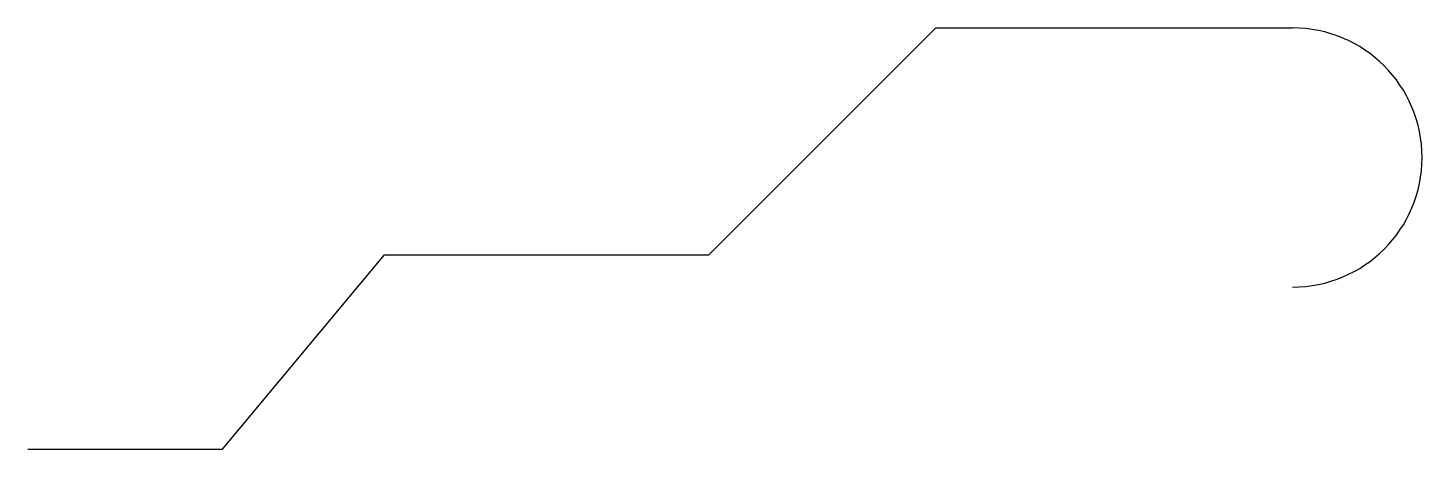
# Model space of a CAD drawing. Header units: metres. Extents: x 0 to 86, y 0 to 26.
import ezdxf

# ---------------------------------------------------------------- set-up
doc = ezdxf.new("R2010")
doc.units = ezdxf.units.M

msp = doc.modelspace()

# ---------------------------------------------------------------- linework, layer by layer
at = {"layer": 'PROFILE'}
for p, q in [((42, 12), (56, 26)), ((56, 26), (78, 26)), ((12, 0), (22, 12)), ((22, 12), (42, 12)), ((0, 0), (12, 0))]:
    msp.add_line(p, q, dxfattribs=at)
at = {"layer": 'PROFILE_ARC'}
msp.add_arc((78, 18), 8, 270, 90, dxfattribs=at)

doc.saveas('drawing.dxf')
